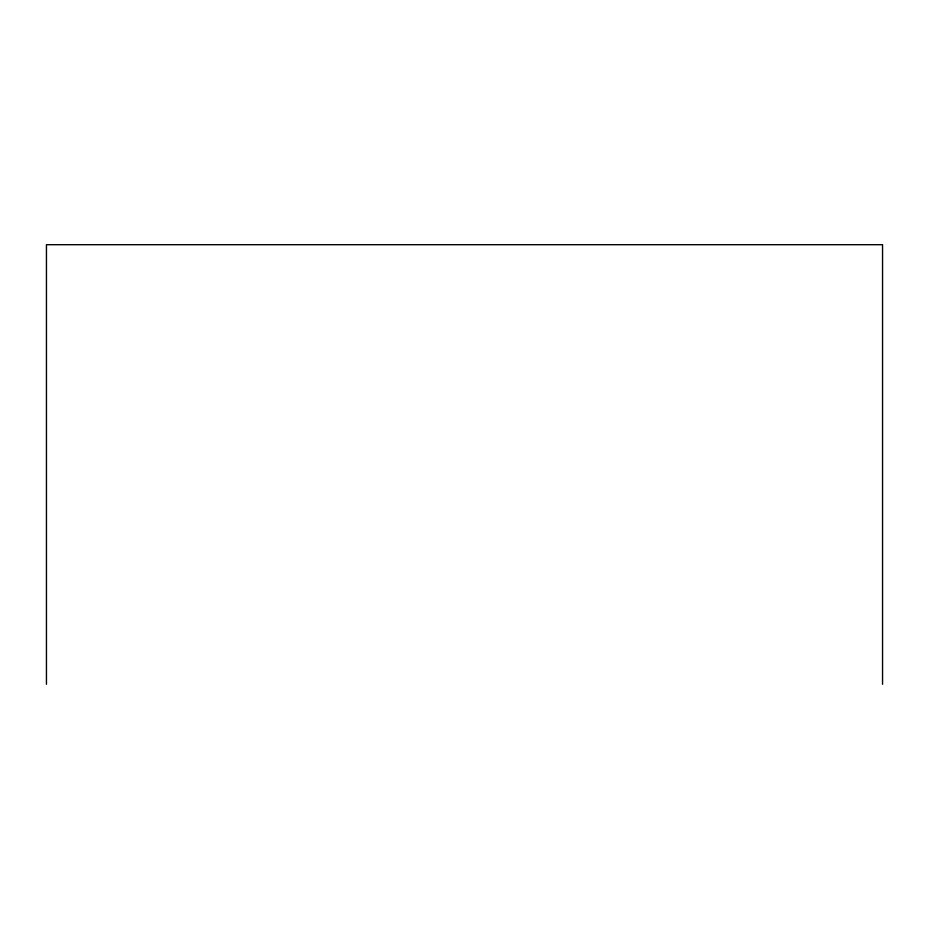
<?xml version="1.0" encoding="UTF-8"?>
<svg xmlns="http://www.w3.org/2000/svg" width="929" height="929" viewBox="0 0 929 929"><rect width="100%" height="100%" fill="white"/><g stroke="black" fill="none" stroke-linecap="round" stroke-linejoin="round"><path stroke-width="1.39" d="M882.55 684.301L882.55 244.699L46.45 244.699L46.45 684.301"/></g></svg>
